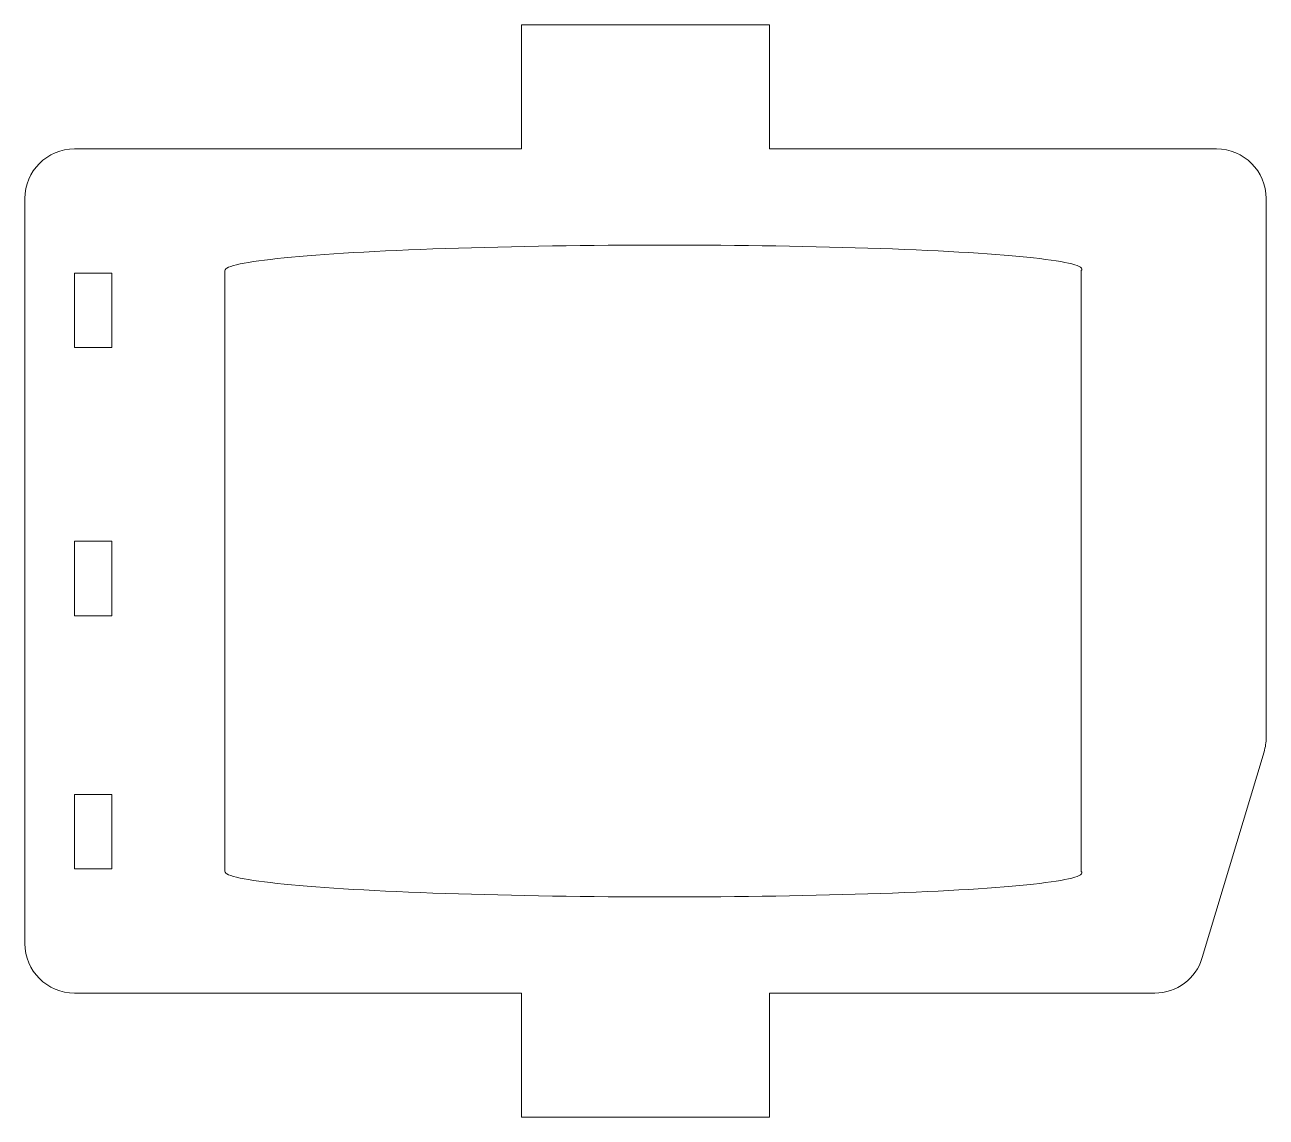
# Model space of a CAD drawing. Header units: millimetres. Extents: x 8.1 to 13.1, y 8.13 to 12.53.
import ezdxf

# ---------------------------------------------------------------- set-up
doc = ezdxf.new("R2010")
doc.units = ezdxf.units.MM

msp = doc.modelspace()

# ---------------------------------------------------------------- linework, layer by layer
at = {"color": 7, "linetype": 'Continuous', "lineweight": 15}
for p, q in [((10.1049, 12.0281), (10.1049, 12.5281)), ((10.1049, 12.5281), (11.1049, 12.5281)), ((11.1049, 12.5281), (11.1049, 12.0281)), ((8.3049, 12.0281), (10.1049, 12.0281)), ((11.1049, 12.0281), (12.9049, 12.0281)), ((8.1049, 8.8281), (8.1049, 11.8281)), ((13.1049, 11.8281), (13.1049, 9.6574)), ((8.4549, 11.5281), (8.3049, 11.5281)), ((8.3049, 11.5281), (8.3049, 11.2281)), ((8.4549, 11.2281), (8.4549, 11.5281)), ((8.9102, 9.1181), (8.9102, 11.5381)), ((12.3602, 9.1181), (12.3602, 11.5381)), ((8.3049, 11.2281), (8.4549, 11.2281)), ((8.4549, 10.448), (8.3049, 10.448)), ((8.3049, 10.448), (8.3049, 10.148)), ((8.4549, 10.148), (8.4549, 10.448)), ((8.3049, 10.148), (8.4549, 10.148)), ((12.8476, 8.7706), (13.0965, 9.6)), ((8.4549, 9.4281), (8.3049, 9.4281)), ((8.3049, 9.4281), (8.3049, 9.1281)), ((8.4549, 9.1281), (8.4549, 9.4281)), ((8.3049, 9.1281), (8.4549, 9.1281)), ((10.1049, 8.6281), (8.3049, 8.6281)), ((10.1049, 8.1281), (10.1049, 8.6281)), ((12.6561, 8.6281), (11.1049, 8.6281)), ((11.1049, 8.6281), (11.1049, 8.1281)), ((11.1049, 8.1281), (10.1049, 8.1281))]:
    msp.add_line(p, q, dxfattribs=at)
for centre, start, end in [((8.3049, 11.8281), 90, 180), ((12.9049, 11.8281), 0, 90), ((12.9049, 9.6574), 343.3008, 0), ((8.3049, 8.8281), 180, 270), ((12.6561, 8.8281), 270, 343.3008)]:
    msp.add_arc(centre, 0.2, start, end, dxfattribs=at)
for centre, major_axis, start_param, end_param in [((10.6364, 11.5407), (-1.7262, -0.0026), 3.089189, 6.283185), ((10.6364, 9.1154), (-1.7262, 0.0026), 0, 3.193996)]:
    msp.add_ellipse(centre, major_axis=major_axis, ratio=0.057931, start_param=start_param, end_param=end_param, dxfattribs=at)

doc.saveas('drawing.dxf')
